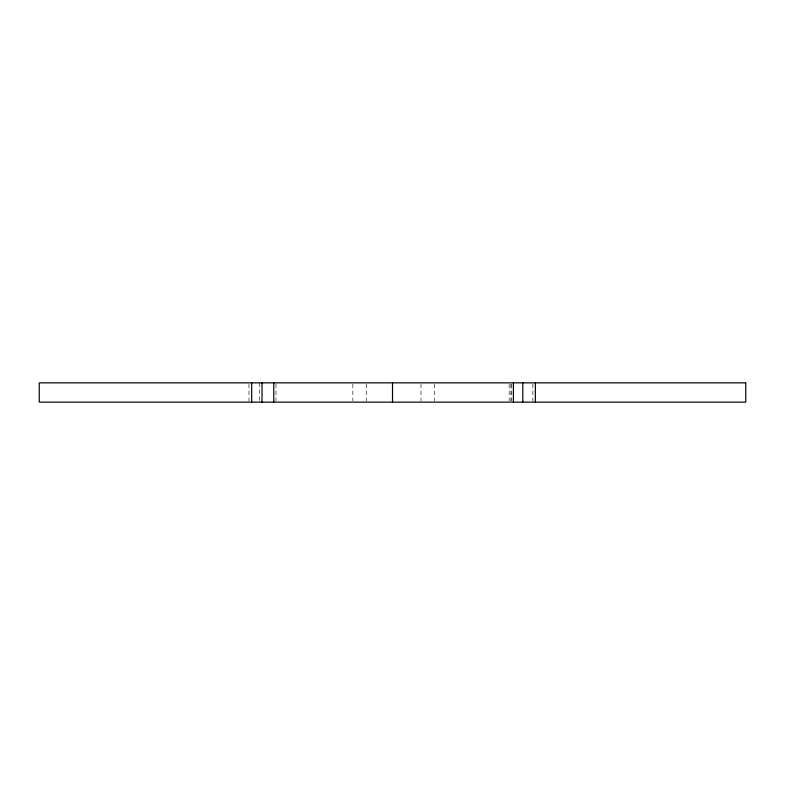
<?xml version="1.0" encoding="UTF-8"?>
<svg xmlns="http://www.w3.org/2000/svg" width="785" height="785" viewBox="0 0 785 785"><rect width="100%" height="100%" fill="white"/><g stroke="black" fill="none" stroke-linecap="round" stroke-linejoin="round"><path stroke-width="0.59" stroke-dasharray="3.92 2.94" d="M532.868 384.071L532.868 400.929M511.82 384.071L511.82 400.929M510.917 384.071L510.917 400.929M509.161 384.071L509.161 400.929M434.615 384.071L434.615 400.929M420.986 384.071L420.986 400.929M366.487 384.071L366.487 400.929M352.867 384.071L352.867 400.929M275.986 384.071L275.986 400.929M259.374 382.864L259.374 400.929M248.973 384.071L248.973 400.929"/><path stroke-width="1.18" d="M535.35 382.864L535.35 402.136M522.781 382.864L522.781 402.136M513.439 382.864L513.439 402.136M392.5 382.864L392.5 402.136M273.788 382.864L273.788 402.136M262.033 382.864L262.033 402.136M251.691 382.864L251.691 402.136M745.75 382.864L39.25 382.864L39.25 402.136L745.75 402.136L745.75 382.864"/></g></svg>
